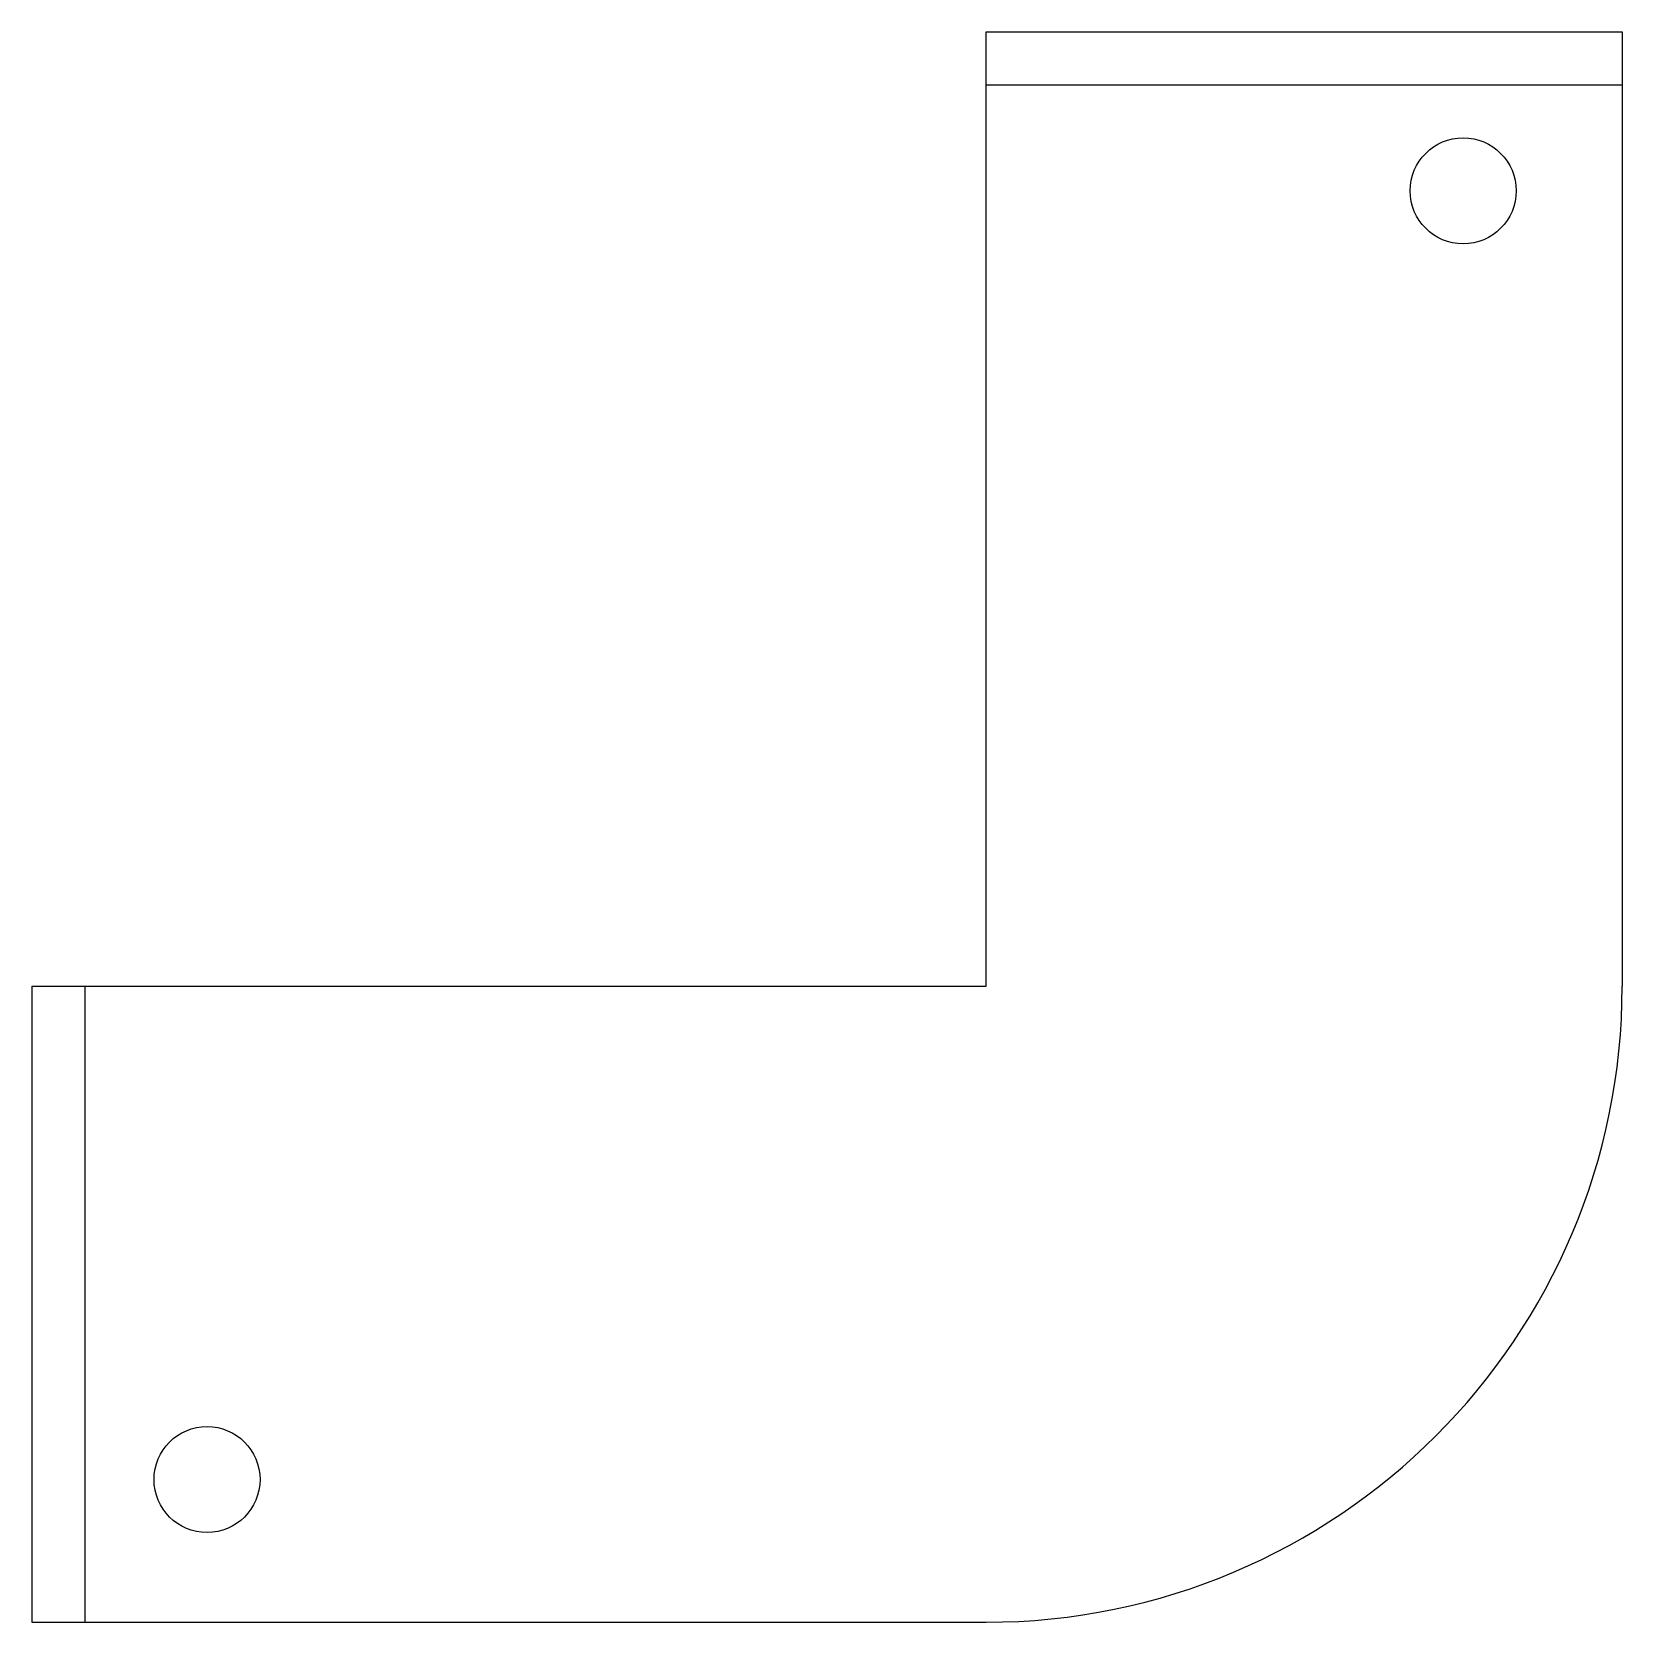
# Model space of a CAD drawing. Header units: millimetres. Extents: x 1662 to 4069, y 1909 to 4526.
# Drawn here: x 1901 to 3401, y 3026 to 4526 of the extents above; entities that cross this region are included whole.
import ezdxf

# ---------------------------------------------------------------- set-up
doc = ezdxf.new("R2010")
doc.units = ezdxf.units.MM

msp = doc.modelspace()

# ---------------------------------------------------------------- linework, layer by layer
for p, q in [((2801.269, 3626.126), (2801.269, 4526.126)), ((2801.269, 4526.126), (3251.269, 4526.126)), ((3251.269, 4526.126), (3401.269, 4526.126)), ((3401.269, 4526.126), (3401.269, 3626.126)), ((2801.269, 4476.126), (3251.269, 4476.126)), ((3251.269, 4476.126), (3401.269, 4476.126)), ((1901.269, 3626.126), (1901.269, 3026.126)), ((1901.269, 3626.126), (2801.269, 3626.126)), ((1951.269, 3626.126), (1951.269, 3026.126)), ((1901.269, 3026.126), (2801.269, 3026.126))]:
    msp.add_line(p, q)
for centre in [(3251.269, 4376.126), (2066.527, 3160.663)]:
    msp.add_circle(centre, 50)
msp.add_arc((2801.269, 3626.126), 600, 270, 0)

doc.saveas('drawing.dxf')
